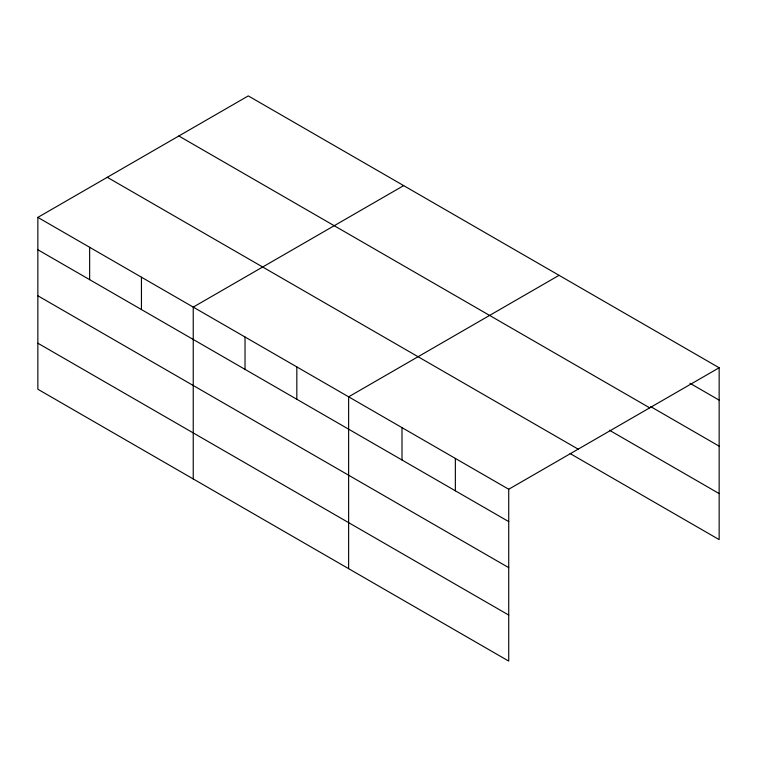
<?xml version="1.0" encoding="UTF-8"?>
<svg xmlns="http://www.w3.org/2000/svg" width="757" height="757" viewBox="0 0 757 757"><rect width="100%" height="100%" fill="white"/><g stroke="black" fill="none" stroke-linecap="round" stroke-linejoin="round"><path stroke-width="1.14" d="M508.723 567.646L508.723 489.249L37.85 217.391L37.85 389.24L508.723 661.098L508.723 567.646L37.85 295.788M37.85 217.391L248.277 95.902L719.15 367.76L719.15 539.609L570.125 453.566M403.661 185.616L193.234 307.105L193.234 478.954M559.054 275.33L348.627 396.819L348.627 568.668M508.723 489.249L719.15 367.76M689.949 383.269L719.15 400.122M650.679 406.623L719.15 446.157M178.832 135.995L649.705 407.853M609.394 430.213L719.15 493.573M107.295 177.299L578.168 449.156M37.85 249.753L508.723 521.611M37.85 343.205L508.723 615.062M455.354 458.439L455.354 490.801M401.995 427.629L401.995 459.991M296.829 366.918L296.829 399.28M245.031 337.007L245.031 369.369M141.445 277.204L141.445 309.566M89.648 247.302L89.648 279.664"/></g></svg>
